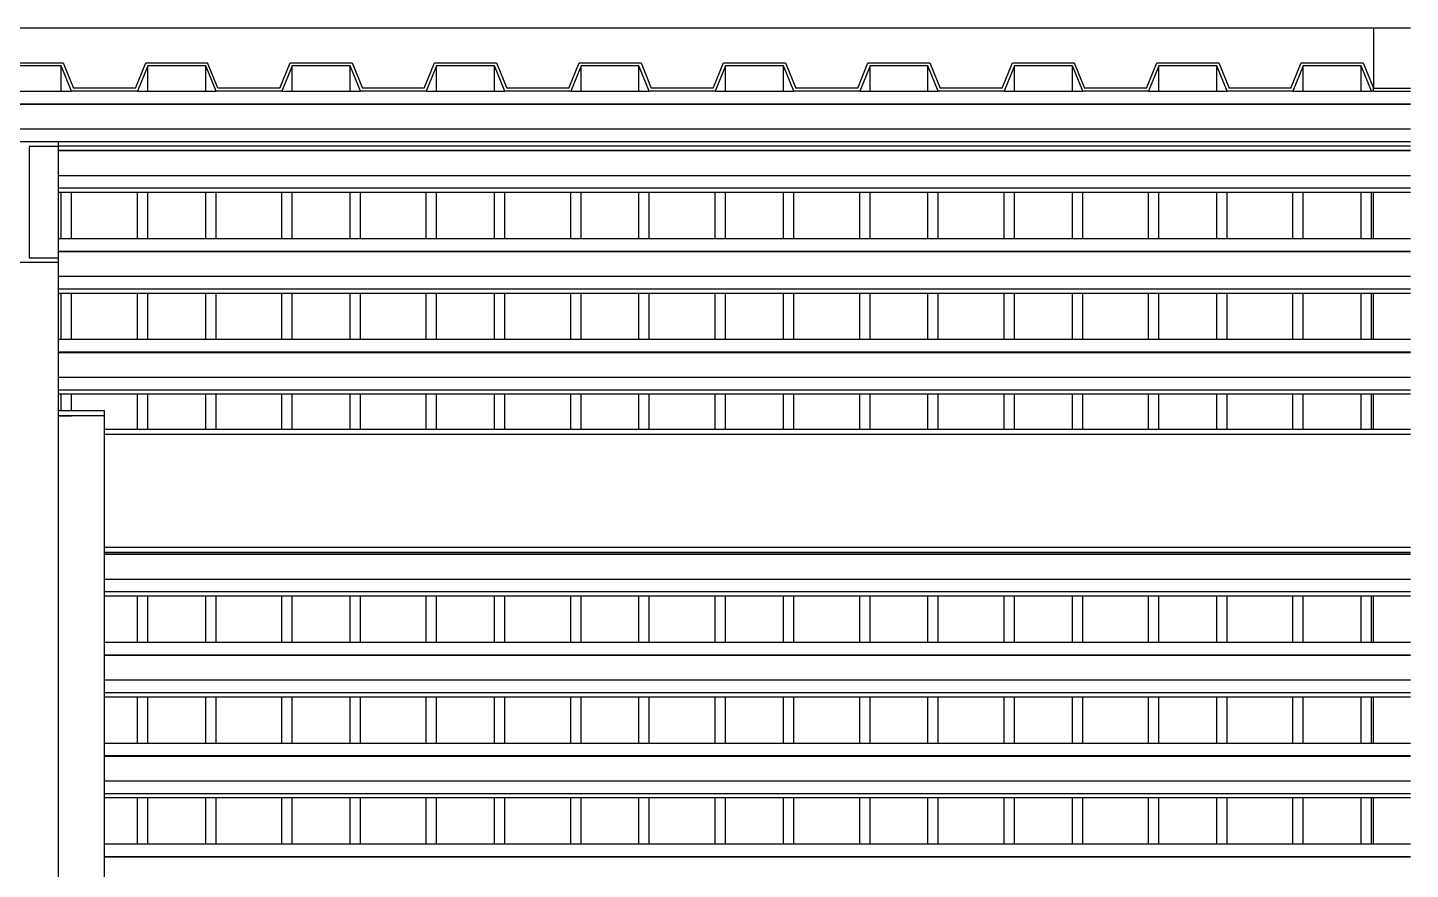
# Model space of a CAD drawing. Extents: x -101 to 101, y -14 to 18.
# Drawn here: x 98.688 to 101.391, y 15.015 to 16.661 of the extents above; entities that cross this region are included whole.
import ezdxf

# ---------------------------------------------------------------- set-up
doc = ezdxf.new("R2010")
doc.units = 0
doc.layers.get('0').update_dxf_attribs({"linetype": 'CONTINUOUS'})

msp = doc.modelspace()

# ---------------------------------------------------------------- linework, layer by layer
for p, q in [((98.6263, 16.6607), (101.3193, 16.6607)), ((101.3193, 16.6607), (101.3913, 16.6607)), ((101.3193, 16.6607), (101.3193, 16.5424)), ((101.3193, 16.6607), (101.3193, 16.5424)), ((98.6364, 16.5917), (98.7574, 16.5917)), ((98.7535, 16.5861), (98.6403, 16.5861)), ((98.7535, 16.5367), (98.7535, 16.5861)), ((98.7737, 16.5367), (98.7535, 16.5861)), ((98.7574, 16.5917), (98.7776, 16.5424)), ((98.8986, 16.5424), (98.9188, 16.5917)), ((98.9227, 16.5861), (98.9025, 16.5367)), ((98.9188, 16.5917), (99.0398, 16.5917)), ((98.9227, 16.5367), (98.9227, 16.5861)), ((99.0359, 16.5861), (98.9227, 16.5861)), ((99.0359, 16.5367), (99.0359, 16.5861)), ((99.0561, 16.5367), (99.0359, 16.5861)), ((99.06, 16.5424), (99.0398, 16.5917)), ((99.181, 16.5424), (99.2012, 16.5917)), ((99.2051, 16.5861), (99.1849, 16.5367)), ((99.2012, 16.5917), (99.3222, 16.5917)), ((99.2051, 16.5367), (99.2051, 16.5861)), ((99.3183, 16.5861), (99.2051, 16.5861)), ((99.3183, 16.5367), (99.3183, 16.5861)), ((99.3385, 16.5367), (99.3183, 16.5861)), ((99.3222, 16.5917), (99.3424, 16.5424)), ((99.4634, 16.5424), (99.4836, 16.5917)), ((99.4875, 16.5861), (99.4673, 16.5367)), ((99.4836, 16.5917), (99.6046, 16.5917)), ((99.4875, 16.5367), (99.4875, 16.5861)), ((99.6007, 16.5861), (99.4875, 16.5861)), ((99.6007, 16.5367), (99.6007, 16.5861)), ((99.6209, 16.5367), (99.6007, 16.5861)), ((99.6046, 16.5917), (99.6248, 16.5424)), ((99.7458, 16.5424), (99.766, 16.5917)), ((99.7699, 16.5861), (99.7498, 16.5367)), ((99.766, 16.5917), (99.8871, 16.5917)), ((99.7699, 16.5367), (99.7699, 16.5861)), ((99.8831, 16.5861), (99.7699, 16.5861)), ((99.8831, 16.5367), (99.8831, 16.5861)), ((99.9033, 16.5367), (99.8831, 16.5861)), ((99.8871, 16.5917), (99.9072, 16.5424)), ((100.0283, 16.5424), (100.0484, 16.5917)), ((100.0523, 16.5861), (100.0322, 16.5367)), ((100.0484, 16.5917), (100.1695, 16.5917)), ((100.0523, 16.5367), (100.0523, 16.5861)), ((100.1656, 16.5861), (100.0523, 16.5861)), ((100.1656, 16.5367), (100.1656, 16.5861)), ((100.1857, 16.5367), (100.1656, 16.5861)), ((100.1695, 16.5917), (100.1896, 16.5424)), ((100.3107, 16.5424), (100.3308, 16.5917)), ((100.3348, 16.5861), (100.3146, 16.5367)), ((100.3308, 16.5917), (100.4519, 16.5917)), ((100.3348, 16.5367), (100.3348, 16.5861)), ((100.448, 16.5861), (100.3348, 16.5861)), ((100.448, 16.5367), (100.448, 16.5861)), ((100.4681, 16.5367), (100.448, 16.5861)), ((100.4519, 16.5917), (100.4721, 16.5424)), ((100.5931, 16.5424), (100.6133, 16.5917)), ((100.6172, 16.5861), (100.597, 16.5367)), ((100.6133, 16.5917), (100.7343, 16.5917)), ((100.6172, 16.5367), (100.6172, 16.5861)), ((100.7304, 16.5861), (100.6172, 16.5861)), ((100.7304, 16.5367), (100.7304, 16.5861)), ((100.7506, 16.5367), (100.7304, 16.5861)), ((100.7343, 16.5917), (100.7545, 16.5424)), ((100.8755, 16.5424), (100.8957, 16.5917)), ((100.8996, 16.5861), (100.8794, 16.5367)), ((100.8957, 16.5917), (101.0167, 16.5917)), ((100.8996, 16.5367), (100.8996, 16.5861)), ((101.0128, 16.5861), (100.8996, 16.5861)), ((101.0128, 16.5367), (101.0128, 16.5861)), ((101.033, 16.5367), (101.0128, 16.5861)), ((101.0167, 16.5917), (101.0369, 16.5424)), ((101.1579, 16.5424), (101.1781, 16.5917)), ((101.182, 16.5861), (101.1618, 16.5367)), ((101.1781, 16.5917), (101.2991, 16.5917)), ((101.182, 16.5367), (101.182, 16.5861)), ((101.2952, 16.5861), (101.182, 16.5861)), ((101.2952, 16.5367), (101.2952, 16.5861)), ((101.3154, 16.5367), (101.2952, 16.5861)), ((101.2991, 16.5917), (101.3193, 16.5424)), ((98.6403, 16.5367), (98.7535, 16.5367)), ((98.7535, 16.5367), (98.7737, 16.5367)), ((98.9025, 16.5367), (98.7737, 16.5367)), ((98.8986, 16.5424), (98.7776, 16.5424)), ((98.9025, 16.5367), (98.9227, 16.5367)), ((98.9227, 16.5367), (99.0359, 16.5367)), ((99.0359, 16.5367), (99.0561, 16.5367)), ((99.1849, 16.5367), (99.0561, 16.5367)), ((99.181, 16.5424), (99.06, 16.5424)), ((99.1849, 16.5367), (99.2051, 16.5367)), ((99.2051, 16.5367), (99.3183, 16.5367)), ((99.3183, 16.5367), (99.3385, 16.5367)), ((99.4673, 16.5367), (99.3385, 16.5367)), ((99.4634, 16.5424), (99.3424, 16.5424)), ((99.4673, 16.5367), (99.4875, 16.5367)), ((99.4875, 16.5367), (99.6007, 16.5367)), ((99.6007, 16.5367), (99.6209, 16.5367)), ((99.7498, 16.5367), (99.6209, 16.5367)), ((99.7458, 16.5424), (99.6248, 16.5424)), ((99.7498, 16.5367), (99.7699, 16.5367)), ((99.7699, 16.5367), (99.8831, 16.5367)), ((99.8831, 16.5367), (99.9033, 16.5367)), ((100.0322, 16.5367), (99.9033, 16.5367)), ((100.0283, 16.5424), (99.9072, 16.5424)), ((100.0322, 16.5367), (100.0523, 16.5367)), ((100.0523, 16.5367), (100.1656, 16.5367)), ((100.1656, 16.5367), (100.1857, 16.5367)), ((100.3146, 16.5367), (100.1857, 16.5367)), ((100.3107, 16.5424), (100.1896, 16.5424)), ((100.3146, 16.5367), (100.3348, 16.5367)), ((100.3348, 16.5367), (100.448, 16.5367)), ((100.448, 16.5367), (100.4681, 16.5367)), ((100.597, 16.5367), (100.4681, 16.5367)), ((100.5931, 16.5424), (100.4721, 16.5424)), ((100.597, 16.5367), (100.6172, 16.5367)), ((100.6172, 16.5367), (100.7304, 16.5367)), ((100.7304, 16.5367), (100.7506, 16.5367)), ((100.8794, 16.5367), (100.7506, 16.5367)), ((100.8755, 16.5424), (100.7545, 16.5424)), ((100.8794, 16.5367), (100.8996, 16.5367)), ((100.8996, 16.5367), (101.0128, 16.5367)), ((101.0128, 16.5367), (101.033, 16.5367)), ((101.1618, 16.5367), (101.033, 16.5367)), ((101.1579, 16.5424), (101.0369, 16.5424)), ((101.1618, 16.5367), (101.182, 16.5367)), ((101.182, 16.5367), (101.2952, 16.5367)), ((101.2952, 16.5367), (101.3154, 16.5367)), ((101.3193, 16.5367), (101.3154, 16.5367)), ((101.3193, 16.5367), (101.3193, 16.5424)), ((101.3193, 16.5424), (101.3913, 16.5424)), ((101.3193, 16.5367), (101.3913, 16.5367)), ((95.9333, 16.5121), (101.3913, 16.5121)), ((95.9333, 16.5113), (101.3913, 16.5113)), ((95.9333, 16.4628), (101.3913, 16.4628)), ((98.6278, 16.4381), (98.7478, 16.4381)), ((98.7478, 16.4381), (98.7478, 16.4299)), ((98.7478, 16.4381), (101.3913, 16.4381)), ((98.7478, 16.4284), (98.6909, 16.4284)), ((98.6909, 16.4284), (98.6909, 16.211)), ((98.7478, 16.4299), (101.3913, 16.4299)), ((98.7478, 16.4299), (98.7478, 16.4284)), ((98.7478, 16.4284), (98.7478, 16.4214)), ((98.7478, 16.4214), (101.3913, 16.4214)), ((98.7478, 16.4214), (98.7478, 16.4205)), ((98.7478, 16.4205), (101.3913, 16.4205)), ((98.7478, 16.4205), (98.7478, 16.372)), ((98.7478, 16.372), (101.3913, 16.372)), ((98.7478, 16.372), (98.7478, 16.3474)), ((98.7478, 16.3474), (101.3913, 16.3474)), ((98.7478, 16.3474), (98.7478, 16.3392)), ((98.7478, 16.3392), (98.7535, 16.3392)), ((98.7478, 16.3392), (98.7478, 16.2487)), ((98.7535, 16.2487), (98.7535, 16.3392)), ((98.7535, 16.3392), (98.7737, 16.3392)), ((98.7737, 16.2487), (98.7737, 16.3392)), ((98.7737, 16.3392), (98.9025, 16.3392)), ((98.9025, 16.2487), (98.9025, 16.3392)), ((98.9025, 16.3392), (98.9227, 16.3392)), ((98.9227, 16.2487), (98.9227, 16.3392)), ((98.9227, 16.3392), (99.0359, 16.3392)), ((99.0359, 16.2487), (99.0359, 16.3392)), ((99.0359, 16.3392), (99.0561, 16.3392)), ((99.0561, 16.2487), (99.0561, 16.3392)), ((99.0561, 16.3392), (99.1849, 16.3392)), ((99.1849, 16.2487), (99.1849, 16.3392)), ((99.1849, 16.3392), (99.2051, 16.3392)), ((99.2051, 16.2487), (99.2051, 16.3392)), ((99.2051, 16.3392), (99.3183, 16.3392)), ((99.3183, 16.2487), (99.3183, 16.3392)), ((99.3183, 16.3392), (99.3385, 16.3392)), ((99.3385, 16.2487), (99.3385, 16.3392)), ((99.3385, 16.3392), (99.4673, 16.3392)), ((99.4673, 16.2487), (99.4673, 16.3392)), ((99.4673, 16.3392), (99.4875, 16.3392)), ((99.4875, 16.2487), (99.4875, 16.3392)), ((99.4875, 16.3392), (99.6007, 16.3392)), ((99.6007, 16.2487), (99.6007, 16.3392)), ((99.6007, 16.3392), (99.6209, 16.3392)), ((99.6209, 16.2487), (99.6209, 16.3392)), ((99.6209, 16.3392), (99.7498, 16.3392)), ((99.7498, 16.2487), (99.7498, 16.3392)), ((99.7498, 16.3392), (99.7699, 16.3392)), ((99.7699, 16.2487), (99.7699, 16.3392)), ((99.7699, 16.3392), (99.8831, 16.3392)), ((99.8831, 16.2487), (99.8831, 16.3392)), ((99.8831, 16.3392), (99.9033, 16.3392)), ((99.9033, 16.2487), (99.9033, 16.3392)), ((99.9033, 16.3392), (100.0322, 16.3392)), ((100.0322, 16.2487), (100.0322, 16.3392)), ((100.0322, 16.3392), (100.0523, 16.3392)), ((100.0523, 16.2487), (100.0523, 16.3392)), ((100.0523, 16.3392), (100.1656, 16.3392)), ((100.1656, 16.2487), (100.1656, 16.3392)), ((100.1656, 16.3392), (100.1857, 16.3392)), ((100.1857, 16.2487), (100.1857, 16.3392)), ((100.1857, 16.3392), (100.3146, 16.3392)), ((100.3146, 16.2487), (100.3146, 16.3392)), ((100.3146, 16.3392), (100.3348, 16.3392)), ((100.3348, 16.2487), (100.3348, 16.3392)), ((100.3348, 16.3392), (100.448, 16.3392)), ((100.448, 16.2487), (100.448, 16.3392)), ((100.448, 16.3392), (100.4681, 16.3392)), ((100.4681, 16.2487), (100.4681, 16.3392)), ((100.4681, 16.3392), (100.597, 16.3392)), ((100.597, 16.2487), (100.597, 16.3392)), ((100.597, 16.3392), (100.6172, 16.3392)), ((100.6172, 16.2487), (100.6172, 16.3392)), ((100.6172, 16.3392), (100.7304, 16.3392)), ((100.7304, 16.2487), (100.7304, 16.3392)), ((100.7304, 16.3392), (100.7506, 16.3392)), ((100.7506, 16.2487), (100.7506, 16.3392)), ((100.7506, 16.3392), (100.8794, 16.3392)), ((100.8794, 16.2487), (100.8794, 16.3392)), ((100.8794, 16.3392), (100.8996, 16.3392)), ((100.8996, 16.2487), (100.8996, 16.3392)), ((100.8996, 16.3392), (101.0128, 16.3392)), ((101.0128, 16.2487), (101.0128, 16.3392)), ((101.0128, 16.3392), (101.033, 16.3392)), ((101.033, 16.2487), (101.033, 16.3392)), ((101.033, 16.3392), (101.1618, 16.3392)), ((101.1618, 16.2487), (101.1618, 16.3392)), ((101.1618, 16.3392), (101.182, 16.3392)), ((101.182, 16.2487), (101.182, 16.3392)), ((101.182, 16.3392), (101.2952, 16.3392)), ((101.2952, 16.2487), (101.2952, 16.3392)), ((101.2952, 16.3392), (101.3154, 16.3392)), ((101.3154, 16.2487), (101.3154, 16.3392)), ((101.3154, 16.3392), (101.3193, 16.3392)), ((101.3193, 16.2487), (101.3193, 16.3392)), ((101.3193, 16.3392), (101.3913, 16.3392)), ((98.7478, 16.2487), (98.7535, 16.2487)), ((98.7478, 16.2487), (98.7478, 16.2241)), ((98.7535, 16.2487), (98.7737, 16.2487)), ((98.7737, 16.2487), (98.9025, 16.2487)), ((98.9025, 16.2487), (98.9227, 16.2487)), ((98.9227, 16.2487), (99.0359, 16.2487)), ((99.0359, 16.2487), (99.0561, 16.2487)), ((99.0561, 16.2487), (99.1849, 16.2487)), ((99.1849, 16.2487), (99.2051, 16.2487)), ((99.2051, 16.2487), (99.3183, 16.2487)), ((99.3183, 16.2487), (99.3385, 16.2487)), ((99.3385, 16.2487), (99.4673, 16.2487)), ((99.4673, 16.2487), (99.4875, 16.2487)), ((99.4875, 16.2487), (99.6007, 16.2487)), ((99.6007, 16.2487), (99.6209, 16.2487)), ((99.6209, 16.2487), (99.7498, 16.2487)), ((99.7498, 16.2487), (99.7699, 16.2487)), ((99.7699, 16.2487), (99.8831, 16.2487)), ((99.8831, 16.2487), (99.9033, 16.2487)), ((99.9033, 16.2487), (100.0322, 16.2487)), ((100.0322, 16.2487), (100.0523, 16.2487)), ((100.0523, 16.2487), (100.1656, 16.2487)), ((100.1656, 16.2487), (100.1857, 16.2487)), ((100.1857, 16.2487), (100.3146, 16.2487)), ((100.3146, 16.2487), (100.3348, 16.2487)), ((100.3348, 16.2487), (100.448, 16.2487)), ((100.448, 16.2487), (100.4681, 16.2487)), ((100.4681, 16.2487), (100.597, 16.2487)), ((100.597, 16.2487), (100.6172, 16.2487)), ((100.6172, 16.2487), (100.7304, 16.2487)), ((100.7304, 16.2487), (100.7506, 16.2487)), ((100.7506, 16.2487), (100.8794, 16.2487)), ((100.8794, 16.2487), (100.8996, 16.2487)), ((100.8996, 16.2487), (101.0128, 16.2487)), ((101.0128, 16.2487), (101.033, 16.2487)), ((101.033, 16.2487), (101.1618, 16.2487)), ((101.1618, 16.2487), (101.182, 16.2487)), ((101.182, 16.2487), (101.2952, 16.2487)), ((101.2952, 16.2487), (101.3154, 16.2487)), ((101.3154, 16.2487), (101.3193, 16.2487)), ((101.3193, 16.2487), (101.3913, 16.2487)), ((98.7478, 16.2241), (101.3913, 16.2241)), ((98.7478, 16.2241), (98.7478, 16.2233)), ((98.7478, 16.2233), (101.3913, 16.2233)), ((98.7478, 16.2233), (98.7478, 16.211)), ((98.7478, 16.2014), (98.6278, 16.2014)), ((98.6909, 16.211), (98.7478, 16.211)), ((98.7478, 16.211), (98.7478, 16.2014)), ((98.7478, 16.2014), (98.7478, 16.1748)), ((98.7478, 16.1748), (101.3913, 16.1748)), ((98.7478, 16.1748), (98.7478, 16.1501)), ((98.7478, 16.1501), (101.3913, 16.1501)), ((98.7478, 16.1501), (98.7478, 16.1419)), ((98.7478, 16.1419), (98.7535, 16.1419)), ((98.7478, 16.1419), (98.7478, 16.0515)), ((98.7535, 16.0515), (98.7535, 16.1419)), ((98.7535, 16.1419), (98.7737, 16.1419)), ((98.7737, 16.0515), (98.7737, 16.1419)), ((98.7737, 16.1419), (98.9025, 16.1419)), ((98.9025, 16.0515), (98.9025, 16.1419)), ((98.9025, 16.1419), (98.9227, 16.1419)), ((98.9227, 16.0515), (98.9227, 16.1419)), ((98.9227, 16.1419), (99.0359, 16.1419)), ((99.0359, 16.0515), (99.0359, 16.1419)), ((99.0359, 16.1419), (99.0561, 16.1419)), ((99.0561, 16.0515), (99.0561, 16.1419)), ((99.0561, 16.1419), (99.1849, 16.1419)), ((99.1849, 16.0515), (99.1849, 16.1419)), ((99.1849, 16.1419), (99.2051, 16.1419)), ((99.2051, 16.0515), (99.2051, 16.1419)), ((99.2051, 16.1419), (99.3183, 16.1419)), ((99.3183, 16.0515), (99.3183, 16.1419)), ((99.3183, 16.1419), (99.3385, 16.1419)), ((99.3385, 16.0515), (99.3385, 16.1419)), ((99.3385, 16.1419), (99.4673, 16.1419)), ((99.4673, 16.0515), (99.4673, 16.1419)), ((99.4673, 16.1419), (99.4875, 16.1419)), ((99.4875, 16.0515), (99.4875, 16.1419)), ((99.4875, 16.1419), (99.6007, 16.1419)), ((99.6007, 16.0515), (99.6007, 16.1419)), ((99.6007, 16.1419), (99.6209, 16.1419)), ((99.6209, 16.0515), (99.6209, 16.1419)), ((99.6209, 16.1419), (99.7498, 16.1419)), ((99.7498, 16.0515), (99.7498, 16.1419)), ((99.7498, 16.1419), (99.7699, 16.1419)), ((99.7699, 16.0515), (99.7699, 16.1419)), ((99.7699, 16.1419), (99.8831, 16.1419)), ((99.8831, 16.0515), (99.8831, 16.1419)), ((99.8831, 16.1419), (99.9033, 16.1419)), ((99.9033, 16.0515), (99.9033, 16.1419)), ((99.9033, 16.1419), (100.0322, 16.1419)), ((100.0322, 16.0515), (100.0322, 16.1419)), ((100.0322, 16.1419), (100.0523, 16.1419)), ((100.0523, 16.0515), (100.0523, 16.1419)), ((100.0523, 16.1419), (100.1656, 16.1419)), ((100.1656, 16.0515), (100.1656, 16.1419)), ((100.1656, 16.1419), (100.1857, 16.1419)), ((100.1857, 16.0515), (100.1857, 16.1419)), ((100.1857, 16.1419), (100.3146, 16.1419)), ((100.3146, 16.0515), (100.3146, 16.1419)), ((100.3146, 16.1419), (100.3348, 16.1419)), ((100.3348, 16.0515), (100.3348, 16.1419)), ((100.3348, 16.1419), (100.448, 16.1419)), ((100.448, 16.0515), (100.448, 16.1419)), ((100.448, 16.1419), (100.4681, 16.1419)), ((100.4681, 16.0515), (100.4681, 16.1419)), ((100.4681, 16.1419), (100.597, 16.1419)), ((100.597, 16.0515), (100.597, 16.1419)), ((100.597, 16.1419), (100.6172, 16.1419)), ((100.6172, 16.0515), (100.6172, 16.1419)), ((100.6172, 16.1419), (100.7304, 16.1419)), ((100.7304, 16.0515), (100.7304, 16.1419)), ((100.7304, 16.1419), (100.7506, 16.1419)), ((100.7506, 16.0515), (100.7506, 16.1419)), ((100.7506, 16.1419), (100.8794, 16.1419)), ((100.8794, 16.0515), (100.8794, 16.1419)), ((100.8794, 16.1419), (100.8996, 16.1419)), ((100.8996, 16.0515), (100.8996, 16.1419)), ((100.8996, 16.1419), (101.0128, 16.1419)), ((101.0128, 16.0515), (101.0128, 16.1419)), ((101.0128, 16.1419), (101.033, 16.1419)), ((101.033, 16.0515), (101.033, 16.1419)), ((101.033, 16.1419), (101.1618, 16.1419)), ((101.1618, 16.0515), (101.1618, 16.1419)), ((101.1618, 16.1419), (101.182, 16.1419)), ((101.182, 16.0515), (101.182, 16.1419)), ((101.182, 16.1419), (101.2952, 16.1419)), ((101.2952, 16.0515), (101.2952, 16.1419)), ((101.2952, 16.1419), (101.3154, 16.1419)), ((101.3154, 16.0515), (101.3154, 16.1419)), ((101.3154, 16.1419), (101.3193, 16.1419)), ((101.3193, 16.0515), (101.3193, 16.1419)), ((101.3193, 16.1419), (101.3913, 16.1419)), ((98.7478, 16.0515), (98.7535, 16.0515)), ((98.7478, 16.0515), (98.7478, 16.0268)), ((98.7535, 16.0515), (98.7737, 16.0515)), ((98.7737, 16.0515), (98.9025, 16.0515)), ((98.9025, 16.0515), (98.9227, 16.0515)), ((98.9227, 16.0515), (99.0359, 16.0515)), ((99.0359, 16.0515), (99.0561, 16.0515)), ((99.0561, 16.0515), (99.1849, 16.0515)), ((99.1849, 16.0515), (99.2051, 16.0515)), ((99.2051, 16.0515), (99.3183, 16.0515)), ((99.3183, 16.0515), (99.3385, 16.0515)), ((99.3385, 16.0515), (99.4673, 16.0515)), ((99.4673, 16.0515), (99.4875, 16.0515)), ((99.4875, 16.0515), (99.6007, 16.0515)), ((99.6007, 16.0515), (99.6209, 16.0515)), ((99.6209, 16.0515), (99.7498, 16.0515)), ((99.7498, 16.0515), (99.7699, 16.0515)), ((99.7699, 16.0515), (99.8831, 16.0515)), ((99.8831, 16.0515), (99.9033, 16.0515)), ((99.9033, 16.0515), (100.0322, 16.0515)), ((100.0322, 16.0515), (100.0523, 16.0515)), ((100.0523, 16.0515), (100.1656, 16.0515)), ((100.1656, 16.0515), (100.1857, 16.0515)), ((100.1857, 16.0515), (100.3146, 16.0515)), ((100.3146, 16.0515), (100.3348, 16.0515)), ((100.3348, 16.0515), (100.448, 16.0515)), ((100.448, 16.0515), (100.4681, 16.0515)), ((100.4681, 16.0515), (100.597, 16.0515)), ((100.597, 16.0515), (100.6172, 16.0515)), ((100.6172, 16.0515), (100.7304, 16.0515)), ((100.7304, 16.0515), (100.7506, 16.0515)), ((100.7506, 16.0515), (100.8794, 16.0515)), ((100.8794, 16.0515), (100.8996, 16.0515)), ((100.8996, 16.0515), (101.0128, 16.0515)), ((101.0128, 16.0515), (101.033, 16.0515)), ((101.033, 16.0515), (101.1618, 16.0515)), ((101.1618, 16.0515), (101.182, 16.0515)), ((101.182, 16.0515), (101.2952, 16.0515)), ((101.2952, 16.0515), (101.3154, 16.0515)), ((101.3154, 16.0515), (101.3193, 16.0515)), ((101.3193, 16.0515), (101.3913, 16.0515)), ((98.7478, 16.0268), (101.3913, 16.0268)), ((98.7478, 16.0268), (98.7478, 16.026)), ((98.7478, 16.026), (101.3913, 16.026)), ((98.7478, 16.026), (98.7478, 15.9775)), ((98.7478, 15.9775), (101.3913, 15.9775)), ((98.7478, 15.9775), (98.7478, 15.9528)), ((98.7478, 15.9528), (101.3913, 15.9528)), ((98.7478, 15.9528), (98.7478, 15.9446)), ((98.7478, 15.9446), (98.7535, 15.9446)), ((98.7478, 15.9446), (98.7478, 15.9115)), ((98.7535, 15.9115), (98.7535, 15.9446)), ((98.7535, 15.9446), (98.7737, 15.9446)), ((98.7737, 15.9115), (98.7737, 15.9446)), ((98.7737, 15.9446), (98.9025, 15.9446)), ((98.9025, 15.8749), (98.9025, 15.9446)), ((98.9025, 15.9446), (98.9227, 15.9446)), ((98.9227, 15.8749), (98.9227, 15.9446)), ((98.9227, 15.9446), (99.0359, 15.9446)), ((99.0359, 15.8749), (99.0359, 15.9446)), ((99.0359, 15.9446), (99.0561, 15.9446)), ((99.0561, 15.8749), (99.0561, 15.9446)), ((99.0561, 15.9446), (99.1849, 15.9446)), ((99.1849, 15.8749), (99.1849, 15.9446)), ((99.1849, 15.9446), (99.2051, 15.9446)), ((99.2051, 15.8749), (99.2051, 15.9446)), ((99.2051, 15.9446), (99.3183, 15.9446)), ((99.3183, 15.8749), (99.3183, 15.9446)), ((99.3183, 15.9446), (99.3385, 15.9446)), ((99.3385, 15.8749), (99.3385, 15.9446)), ((99.3385, 15.9446), (99.4673, 15.9446)), ((99.4673, 15.8749), (99.4673, 15.9446)), ((99.4673, 15.9446), (99.4875, 15.9446)), ((99.4875, 15.8749), (99.4875, 15.9446)), ((99.4875, 15.9446), (99.6007, 15.9446)), ((99.6007, 15.8749), (99.6007, 15.9446)), ((99.6007, 15.9446), (99.6209, 15.9446)), ((99.6209, 15.8749), (99.6209, 15.9446)), ((99.6209, 15.9446), (99.7498, 15.9446)), ((99.7498, 15.8749), (99.7498, 15.9446)), ((99.7498, 15.9446), (99.7699, 15.9446)), ((99.7699, 15.8749), (99.7699, 15.9446)), ((99.7699, 15.9446), (99.8831, 15.9446)), ((99.8831, 15.8749), (99.8831, 15.9446)), ((99.8831, 15.9446), (99.9033, 15.9446)), ((99.9033, 15.8749), (99.9033, 15.9446)), ((99.9033, 15.9446), (100.0322, 15.9446)), ((100.0322, 15.8749), (100.0322, 15.9446)), ((100.0322, 15.9446), (100.0523, 15.9446)), ((100.0523, 15.8749), (100.0523, 15.9446)), ((100.0523, 15.9446), (100.1656, 15.9446)), ((100.1656, 15.8749), (100.1656, 15.9446)), ((100.1656, 15.9446), (100.1857, 15.9446)), ((100.1857, 15.8749), (100.1857, 15.9446)), ((100.1857, 15.9446), (100.3146, 15.9446)), ((100.3146, 15.8749), (100.3146, 15.9446)), ((100.3146, 15.9446), (100.3348, 15.9446)), ((100.3348, 15.8749), (100.3348, 15.9446)), ((100.3348, 15.9446), (100.448, 15.9446)), ((100.448, 15.8749), (100.448, 15.9446)), ((100.448, 15.9446), (100.4681, 15.9446)), ((100.4681, 15.8749), (100.4681, 15.9446)), ((100.4681, 15.9446), (100.597, 15.9446)), ((100.597, 15.8749), (100.597, 15.9446)), ((100.597, 15.9446), (100.6172, 15.9446)), ((100.6172, 15.8749), (100.6172, 15.9446)), ((100.6172, 15.9446), (100.7304, 15.9446)), ((100.7304, 15.8749), (100.7304, 15.9446)), ((100.7304, 15.9446), (100.7506, 15.9446)), ((100.7506, 15.8749), (100.7506, 15.9446)), ((100.7506, 15.9446), (100.8794, 15.9446)), ((100.8794, 15.8749), (100.8794, 15.9446)), ((100.8794, 15.9446), (100.8996, 15.9446)), ((100.8996, 15.8749), (100.8996, 15.9446)), ((100.8996, 15.9446), (101.0128, 15.9446)), ((101.0128, 15.8749), (101.0128, 15.9446)), ((101.0128, 15.9446), (101.033, 15.9446)), ((101.033, 15.8749), (101.033, 15.9446)), ((101.033, 15.9446), (101.1618, 15.9446)), ((101.1618, 15.8749), (101.1618, 15.9446)), ((101.1618, 15.9446), (101.182, 15.9446)), ((101.182, 15.8749), (101.182, 15.9446)), ((101.182, 15.9446), (101.2952, 15.9446)), ((101.2952, 15.8749), (101.2952, 15.9446)), ((101.2952, 15.9446), (101.3154, 15.9446)), ((101.3154, 15.8749), (101.3154, 15.9446)), ((101.3154, 15.9446), (101.3193, 15.9446)), ((101.3193, 15.8749), (101.3193, 15.9446)), ((101.3193, 15.9446), (101.3913, 15.9446)), ((98.7535, 15.9115), (98.7478, 15.9115)), ((98.7478, 15.9115), (98.7478, 15.9017)), ((98.7535, 15.9017), (98.7478, 15.9017)), ((98.7478, 15.9017), (98.7478, 15.9016)), ((98.7478, 15.9016), (98.7535, 15.9016)), ((98.7478, 15.9016), (98.7478, 9.963)), ((98.7737, 15.9115), (98.7535, 15.9115)), ((98.7535, 15.9016), (98.7535, 15.9017)), ((98.7737, 15.9017), (98.7535, 15.9017)), ((98.7535, 15.9016), (98.7737, 15.9016)), ((98.8378, 15.9115), (98.7737, 15.9115)), ((98.7737, 15.9016), (98.7737, 15.9017)), ((98.8378, 15.9017), (98.7737, 15.9017)), ((98.8378, 15.9016), (98.7737, 15.9016)), ((98.8378, 15.9017), (98.8378, 15.9115)), ((98.8378, 15.9016), (98.8378, 15.9017)), ((98.8378, 15.8749), (98.8378, 15.9016)), ((98.9025, 15.8749), (98.8378, 15.8749)), ((98.8378, 15.8651), (98.8378, 15.8749)), ((98.9227, 15.8749), (98.9025, 15.8749)), ((99.0359, 15.8749), (98.9227, 15.8749)), ((99.0561, 15.8749), (99.0359, 15.8749)), ((99.1849, 15.8749), (99.0561, 15.8749)), ((99.2051, 15.8749), (99.1849, 15.8749)), ((99.3183, 15.8749), (99.2051, 15.8749)), ((99.3385, 15.8749), (99.3183, 15.8749)), ((99.4673, 15.8749), (99.3385, 15.8749)), ((99.4875, 15.8749), (99.4673, 15.8749)), ((99.6007, 15.8749), (99.4875, 15.8749)), ((99.6209, 15.8749), (99.6007, 15.8749)), ((99.7498, 15.8749), (99.6209, 15.8749)), ((99.7699, 15.8749), (99.7498, 15.8749)), ((99.8831, 15.8749), (99.7699, 15.8749)), ((99.9033, 15.8749), (99.8831, 15.8749)), ((100.0322, 15.8749), (99.9033, 15.8749)), ((100.0523, 15.8749), (100.0322, 15.8749)), ((100.1656, 15.8749), (100.0523, 15.8749)), ((100.1857, 15.8749), (100.1656, 15.8749)), ((100.3146, 15.8749), (100.1857, 15.8749)), ((100.3348, 15.8749), (100.3146, 15.8749)), ((100.448, 15.8749), (100.3348, 15.8749)), ((100.4681, 15.8749), (100.448, 15.8749)), ((100.597, 15.8749), (100.4681, 15.8749)), ((100.6172, 15.8749), (100.597, 15.8749)), ((100.7304, 15.8749), (100.6172, 15.8749)), ((100.7506, 15.8749), (100.7304, 15.8749)), ((100.8794, 15.8749), (100.7506, 15.8749)), ((100.8996, 15.8749), (100.8794, 15.8749)), ((101.0128, 15.8749), (100.8996, 15.8749)), ((101.033, 15.8749), (101.0128, 15.8749)), ((101.1618, 15.8749), (101.033, 15.8749)), ((101.182, 15.8749), (101.1618, 15.8749)), ((101.2952, 15.8749), (101.182, 15.8749)), ((101.3154, 15.8749), (101.2952, 15.8749)), ((101.3193, 15.8749), (101.3154, 15.8749)), ((101.3913, 15.8749), (101.3193, 15.8749)), ((101.3913, 15.8651), (98.8378, 15.8651)), ((98.8378, 15.6447), (98.8378, 15.8651)), ((101.3913, 15.6447), (98.8378, 15.6447)), ((98.8378, 15.6349), (98.8378, 15.6447)), ((101.3913, 15.6349), (98.8378, 15.6349)), ((98.8378, 15.6322), (98.8378, 15.6349)), ((98.8378, 15.6322), (101.3913, 15.6322)), ((98.8378, 15.6314), (98.8378, 15.6322)), ((98.8378, 15.6314), (101.3913, 15.6314)), ((98.8378, 15.5829), (98.8378, 15.6314)), ((98.8378, 15.5829), (101.3913, 15.5829)), ((98.8378, 15.5583), (98.8378, 15.5829)), ((98.8378, 15.5583), (101.3913, 15.5583)), ((98.8378, 15.55), (98.8378, 15.5583)), ((98.8378, 15.55), (98.9025, 15.55)), ((98.8378, 15.4596), (98.8378, 15.55)), ((98.9025, 15.4596), (98.9025, 15.55)), ((98.9025, 15.55), (98.9227, 15.55)), ((98.9227, 15.4596), (98.9227, 15.55)), ((98.9227, 15.55), (99.0359, 15.55)), ((99.0359, 15.4596), (99.0359, 15.55)), ((99.0359, 15.55), (99.0561, 15.55)), ((99.0561, 15.4596), (99.0561, 15.55)), ((99.0561, 15.55), (99.1849, 15.55)), ((99.1849, 15.4596), (99.1849, 15.55)), ((99.1849, 15.55), (99.2051, 15.55)), ((99.2051, 15.4596), (99.2051, 15.55)), ((99.2051, 15.55), (99.3183, 15.55)), ((99.3183, 15.4596), (99.3183, 15.55)), ((99.3183, 15.55), (99.3385, 15.55)), ((99.3385, 15.4596), (99.3385, 15.55)), ((99.3385, 15.55), (99.4673, 15.55)), ((99.4673, 15.4596), (99.4673, 15.55)), ((99.4673, 15.55), (99.4875, 15.55)), ((99.4875, 15.4596), (99.4875, 15.55)), ((99.4875, 15.55), (99.6007, 15.55)), ((99.6007, 15.4596), (99.6007, 15.55)), ((99.6007, 15.55), (99.6209, 15.55)), ((99.6209, 15.4596), (99.6209, 15.55)), ((99.6209, 15.55), (99.7498, 15.55)), ((99.7498, 15.4596), (99.7498, 15.55)), ((99.7498, 15.55), (99.7699, 15.55)), ((99.7699, 15.4596), (99.7699, 15.55)), ((99.7699, 15.55), (99.8831, 15.55)), ((99.8831, 15.4596), (99.8831, 15.55)), ((99.8831, 15.55), (99.9033, 15.55)), ((99.9033, 15.4596), (99.9033, 15.55)), ((99.9033, 15.55), (100.0322, 15.55)), ((100.0322, 15.4596), (100.0322, 15.55)), ((100.0322, 15.55), (100.0523, 15.55)), ((100.0523, 15.4596), (100.0523, 15.55)), ((100.0523, 15.55), (100.1656, 15.55)), ((100.1656, 15.4596), (100.1656, 15.55)), ((100.1656, 15.55), (100.1857, 15.55)), ((100.1857, 15.4596), (100.1857, 15.55)), ((100.1857, 15.55), (100.3146, 15.55)), ((100.3146, 15.4596), (100.3146, 15.55)), ((100.3146, 15.55), (100.3348, 15.55)), ((100.3348, 15.4596), (100.3348, 15.55)), ((100.3348, 15.55), (100.448, 15.55)), ((100.448, 15.4596), (100.448, 15.55)), ((100.448, 15.55), (100.4681, 15.55)), ((100.4681, 15.4596), (100.4681, 15.55)), ((100.4681, 15.55), (100.597, 15.55)), ((100.597, 15.4596), (100.597, 15.55)), ((100.597, 15.55), (100.6172, 15.55)), ((100.6172, 15.4596), (100.6172, 15.55)), ((100.6172, 15.55), (100.7304, 15.55)), ((100.7304, 15.4596), (100.7304, 15.55)), ((100.7304, 15.55), (100.7506, 15.55)), ((100.7506, 15.4596), (100.7506, 15.55)), ((100.7506, 15.55), (100.8794, 15.55)), ((100.8794, 15.4596), (100.8794, 15.55)), ((100.8794, 15.55), (100.8996, 15.55)), ((100.8996, 15.4596), (100.8996, 15.55)), ((100.8996, 15.55), (101.0128, 15.55)), ((101.0128, 15.4596), (101.0128, 15.55)), ((101.0128, 15.55), (101.033, 15.55)), ((101.033, 15.4596), (101.033, 15.55)), ((101.033, 15.55), (101.1618, 15.55)), ((101.1618, 15.4596), (101.1618, 15.55)), ((101.1618, 15.55), (101.182, 15.55)), ((101.182, 15.4596), (101.182, 15.55)), ((101.182, 15.55), (101.2952, 15.55)), ((101.2952, 15.4596), (101.2952, 15.55)), ((101.2952, 15.55), (101.3154, 15.55)), ((101.3154, 15.4596), (101.3154, 15.55)), ((101.3154, 15.55), (101.3193, 15.55)), ((101.3193, 15.4596), (101.3193, 15.55)), ((101.3193, 15.55), (101.3913, 15.55)), ((98.8378, 15.4596), (98.9025, 15.4596)), ((98.8378, 15.435), (98.8378, 15.4596)), ((98.9025, 15.4596), (98.9227, 15.4596)), ((98.9227, 15.4596), (99.0359, 15.4596)), ((99.0359, 15.4596), (99.0561, 15.4596)), ((99.0561, 15.4596), (99.1849, 15.4596)), ((99.1849, 15.4596), (99.2051, 15.4596)), ((99.2051, 15.4596), (99.3183, 15.4596)), ((99.3183, 15.4596), (99.3385, 15.4596)), ((99.3385, 15.4596), (99.4673, 15.4596)), ((99.4673, 15.4596), (99.4875, 15.4596)), ((99.4875, 15.4596), (99.6007, 15.4596)), ((99.6007, 15.4596), (99.6209, 15.4596)), ((99.6209, 15.4596), (99.7498, 15.4596)), ((99.7498, 15.4596), (99.7699, 15.4596)), ((99.7699, 15.4596), (99.8831, 15.4596)), ((99.8831, 15.4596), (99.9033, 15.4596)), ((99.9033, 15.4596), (100.0322, 15.4596)), ((100.0322, 15.4596), (100.0523, 15.4596)), ((100.0523, 15.4596), (100.1656, 15.4596)), ((100.1656, 15.4596), (100.1857, 15.4596)), ((100.1857, 15.4596), (100.3146, 15.4596)), ((100.3146, 15.4596), (100.3348, 15.4596)), ((100.3348, 15.4596), (100.448, 15.4596)), ((100.448, 15.4596), (100.4681, 15.4596)), ((100.4681, 15.4596), (100.597, 15.4596)), ((100.597, 15.4596), (100.6172, 15.4596)), ((100.6172, 15.4596), (100.7304, 15.4596)), ((100.7304, 15.4596), (100.7506, 15.4596)), ((100.7506, 15.4596), (100.8794, 15.4596)), ((100.8794, 15.4596), (100.8996, 15.4596)), ((100.8996, 15.4596), (101.0128, 15.4596)), ((101.0128, 15.4596), (101.033, 15.4596)), ((101.033, 15.4596), (101.1618, 15.4596)), ((101.1618, 15.4596), (101.182, 15.4596)), ((101.182, 15.4596), (101.2952, 15.4596)), ((101.2952, 15.4596), (101.3154, 15.4596)), ((101.3154, 15.4596), (101.3193, 15.4596)), ((101.3193, 15.4596), (101.3913, 15.4596)), ((98.8378, 15.435), (101.3913, 15.435)), ((98.8378, 15.4341), (98.8378, 15.435)), ((98.8378, 15.4341), (101.3913, 15.4341)), ((98.8378, 15.3856), (98.8378, 15.4341)), ((98.8378, 15.3856), (101.3913, 15.3856)), ((98.8378, 15.361), (98.8378, 15.3856)), ((98.8378, 15.361), (101.3913, 15.361)), ((98.8378, 15.3528), (98.8378, 15.361)), ((98.8378, 15.3528), (98.9025, 15.3528)), ((98.8378, 15.2623), (98.8378, 15.3528)), ((98.9025, 15.2623), (98.9025, 15.3528)), ((98.9025, 15.3528), (98.9227, 15.3528)), ((98.9227, 15.2623), (98.9227, 15.3528)), ((98.9227, 15.3528), (99.0359, 15.3528)), ((99.0359, 15.2623), (99.0359, 15.3528)), ((99.0359, 15.3528), (99.0561, 15.3528)), ((99.0561, 15.2623), (99.0561, 15.3528)), ((99.0561, 15.3528), (99.1849, 15.3528)), ((99.1849, 15.2623), (99.1849, 15.3528)), ((99.1849, 15.3528), (99.2051, 15.3528)), ((99.2051, 15.2623), (99.2051, 15.3528)), ((99.2051, 15.3528), (99.3183, 15.3528)), ((99.3183, 15.2623), (99.3183, 15.3528)), ((99.3183, 15.3528), (99.3385, 15.3528)), ((99.3385, 15.2623), (99.3385, 15.3528)), ((99.3385, 15.3528), (99.4673, 15.3528)), ((99.4673, 15.2623), (99.4673, 15.3528)), ((99.4673, 15.3528), (99.4875, 15.3528)), ((99.4875, 15.2623), (99.4875, 15.3528)), ((99.4875, 15.3528), (99.6007, 15.3528)), ((99.6007, 15.2623), (99.6007, 15.3528)), ((99.6007, 15.3528), (99.6209, 15.3528)), ((99.6209, 15.2623), (99.6209, 15.3528)), ((99.6209, 15.3528), (99.7498, 15.3528)), ((99.7498, 15.2623), (99.7498, 15.3528)), ((99.7498, 15.3528), (99.7699, 15.3528)), ((99.7699, 15.2623), (99.7699, 15.3528)), ((99.7699, 15.3528), (99.8831, 15.3528)), ((99.8831, 15.2623), (99.8831, 15.3528)), ((99.8831, 15.3528), (99.9033, 15.3528)), ((99.9033, 15.2623), (99.9033, 15.3528)), ((99.9033, 15.3528), (100.0322, 15.3528)), ((100.0322, 15.2623), (100.0322, 15.3528)), ((100.0322, 15.3528), (100.0523, 15.3528)), ((100.0523, 15.2623), (100.0523, 15.3528)), ((100.0523, 15.3528), (100.1656, 15.3528)), ((100.1656, 15.2623), (100.1656, 15.3528)), ((100.1656, 15.3528), (100.1857, 15.3528)), ((100.1857, 15.2623), (100.1857, 15.3528)), ((100.1857, 15.3528), (100.3146, 15.3528)), ((100.3146, 15.2623), (100.3146, 15.3528)), ((100.3146, 15.3528), (100.3348, 15.3528)), ((100.3348, 15.2623), (100.3348, 15.3528)), ((100.3348, 15.3528), (100.448, 15.3528)), ((100.448, 15.2623), (100.448, 15.3528)), ((100.448, 15.3528), (100.4681, 15.3528)), ((100.4681, 15.2623), (100.4681, 15.3528)), ((100.4681, 15.3528), (100.597, 15.3528)), ((100.597, 15.2623), (100.597, 15.3528)), ((100.597, 15.3528), (100.6172, 15.3528)), ((100.6172, 15.2623), (100.6172, 15.3528)), ((100.6172, 15.3528), (100.7304, 15.3528)), ((100.7304, 15.2623), (100.7304, 15.3528)), ((100.7304, 15.3528), (100.7506, 15.3528)), ((100.7506, 15.2623), (100.7506, 15.3528)), ((100.7506, 15.3528), (100.8794, 15.3528)), ((100.8794, 15.2623), (100.8794, 15.3528)), ((100.8794, 15.3528), (100.8996, 15.3528)), ((100.8996, 15.2623), (100.8996, 15.3528)), ((100.8996, 15.3528), (101.0128, 15.3528)), ((101.0128, 15.2623), (101.0128, 15.3528)), ((101.0128, 15.3528), (101.033, 15.3528)), ((101.033, 15.2623), (101.033, 15.3528)), ((101.033, 15.3528), (101.1618, 15.3528)), ((101.1618, 15.2623), (101.1618, 15.3528)), ((101.1618, 15.3528), (101.182, 15.3528)), ((101.182, 15.2623), (101.182, 15.3528)), ((101.182, 15.3528), (101.2952, 15.3528)), ((101.2952, 15.2623), (101.2952, 15.3528)), ((101.2952, 15.3528), (101.3154, 15.3528)), ((101.3154, 15.2623), (101.3154, 15.3528)), ((101.3154, 15.3528), (101.3193, 15.3528)), ((101.3193, 15.2623), (101.3193, 15.3528)), ((101.3193, 15.3528), (101.3913, 15.3528)), ((98.8378, 15.2623), (98.9025, 15.2623)), ((98.8378, 15.2377), (98.8378, 15.2623)), ((98.9025, 15.2623), (98.9227, 15.2623)), ((98.9227, 15.2623), (99.0359, 15.2623)), ((99.0359, 15.2623), (99.0561, 15.2623)), ((99.0561, 15.2623), (99.1849, 15.2623)), ((99.1849, 15.2623), (99.2051, 15.2623)), ((99.2051, 15.2623), (99.3183, 15.2623)), ((99.3183, 15.2623), (99.3385, 15.2623)), ((99.3385, 15.2623), (99.4673, 15.2623)), ((99.4673, 15.2623), (99.4875, 15.2623)), ((99.4875, 15.2623), (99.6007, 15.2623)), ((99.6007, 15.2623), (99.6209, 15.2623)), ((99.6209, 15.2623), (99.7498, 15.2623)), ((99.7498, 15.2623), (99.7699, 15.2623)), ((99.7699, 15.2623), (99.8831, 15.2623)), ((99.8831, 15.2623), (99.9033, 15.2623)), ((99.9033, 15.2623), (100.0322, 15.2623)), ((100.0322, 15.2623), (100.0523, 15.2623)), ((100.0523, 15.2623), (100.1656, 15.2623)), ((100.1656, 15.2623), (100.1857, 15.2623)), ((100.1857, 15.2623), (100.3146, 15.2623)), ((100.3146, 15.2623), (100.3348, 15.2623)), ((100.3348, 15.2623), (100.448, 15.2623)), ((100.448, 15.2623), (100.4681, 15.2623)), ((100.4681, 15.2623), (100.597, 15.2623)), ((100.597, 15.2623), (100.6172, 15.2623)), ((100.6172, 15.2623), (100.7304, 15.2623)), ((100.7304, 15.2623), (100.7506, 15.2623)), ((100.7506, 15.2623), (100.8794, 15.2623)), ((100.8794, 15.2623), (100.8996, 15.2623)), ((100.8996, 15.2623), (101.0128, 15.2623)), ((101.0128, 15.2623), (101.033, 15.2623)), ((101.033, 15.2623), (101.1618, 15.2623)), ((101.1618, 15.2623), (101.182, 15.2623)), ((101.182, 15.2623), (101.2952, 15.2623)), ((101.2952, 15.2623), (101.3154, 15.2623)), ((101.3154, 15.2623), (101.3193, 15.2623)), ((101.3193, 15.2623), (101.3913, 15.2623)), ((98.8378, 15.2377), (101.3913, 15.2377)), ((98.8378, 15.2369), (98.8378, 15.2377)), ((98.8378, 15.2369), (101.3913, 15.2369)), ((98.8378, 15.1884), (98.8378, 15.2369)), ((98.8378, 15.1884), (101.3913, 15.1884)), ((98.8378, 15.1637), (98.8378, 15.1884)), ((98.8378, 15.1637), (101.3913, 15.1637)), ((98.8378, 15.1555), (98.8378, 15.1637)), ((98.8378, 15.1555), (98.9025, 15.1555)), ((98.8378, 15.0651), (98.8378, 15.1555)), ((98.9025, 15.0651), (98.9025, 15.1555)), ((98.9025, 15.1555), (98.9227, 15.1555)), ((98.9227, 15.0651), (98.9227, 15.1555)), ((98.9227, 15.1555), (99.0359, 15.1555)), ((99.0359, 15.0651), (99.0359, 15.1555)), ((99.0359, 15.1555), (99.0561, 15.1555)), ((99.0561, 15.0651), (99.0561, 15.1555)), ((99.0561, 15.1555), (99.1849, 15.1555)), ((99.1849, 15.0651), (99.1849, 15.1555)), ((99.1849, 15.1555), (99.2051, 15.1555)), ((99.2051, 15.0651), (99.2051, 15.1555)), ((99.2051, 15.1555), (99.3183, 15.1555)), ((99.3183, 15.0651), (99.3183, 15.1555)), ((99.3183, 15.1555), (99.3385, 15.1555)), ((99.3385, 15.0651), (99.3385, 15.1555)), ((99.3385, 15.1555), (99.4673, 15.1555)), ((99.4673, 15.0651), (99.4673, 15.1555)), ((99.4673, 15.1555), (99.4875, 15.1555)), ((99.4875, 15.0651), (99.4875, 15.1555)), ((99.4875, 15.1555), (99.6007, 15.1555)), ((99.6007, 15.0651), (99.6007, 15.1555)), ((99.6007, 15.1555), (99.6209, 15.1555)), ((99.6209, 15.0651), (99.6209, 15.1555)), ((99.6209, 15.1555), (99.7498, 15.1555)), ((99.7498, 15.0651), (99.7498, 15.1555)), ((99.7498, 15.1555), (99.7699, 15.1555)), ((99.7699, 15.0651), (99.7699, 15.1555)), ((99.7699, 15.1555), (99.8831, 15.1555)), ((99.8831, 15.0651), (99.8831, 15.1555)), ((99.8831, 15.1555), (99.9033, 15.1555)), ((99.9033, 15.0651), (99.9033, 15.1555)), ((99.9033, 15.1555), (100.0322, 15.1555)), ((100.0322, 15.0651), (100.0322, 15.1555)), ((100.0322, 15.1555), (100.0523, 15.1555)), ((100.0523, 15.0651), (100.0523, 15.1555)), ((100.0523, 15.1555), (100.1656, 15.1555)), ((100.1656, 15.0651), (100.1656, 15.1555)), ((100.1656, 15.1555), (100.1857, 15.1555)), ((100.1857, 15.0651), (100.1857, 15.1555)), ((100.1857, 15.1555), (100.3146, 15.1555)), ((100.3146, 15.0651), (100.3146, 15.1555)), ((100.3146, 15.1555), (100.3348, 15.1555)), ((100.3348, 15.0651), (100.3348, 15.1555)), ((100.3348, 15.1555), (100.448, 15.1555)), ((100.448, 15.0651), (100.448, 15.1555)), ((100.448, 15.1555), (100.4681, 15.1555)), ((100.4681, 15.0651), (100.4681, 15.1555)), ((100.4681, 15.1555), (100.597, 15.1555)), ((100.597, 15.0651), (100.597, 15.1555)), ((100.597, 15.1555), (100.6172, 15.1555)), ((100.6172, 15.0651), (100.6172, 15.1555)), ((100.6172, 15.1555), (100.7304, 15.1555)), ((100.7304, 15.0651), (100.7304, 15.1555)), ((100.7304, 15.1555), (100.7506, 15.1555)), ((100.7506, 15.0651), (100.7506, 15.1555)), ((100.7506, 15.1555), (100.8794, 15.1555)), ((100.8794, 15.0651), (100.8794, 15.1555)), ((100.8794, 15.1555), (100.8996, 15.1555)), ((100.8996, 15.0651), (100.8996, 15.1555)), ((100.8996, 15.1555), (101.0128, 15.1555)), ((101.0128, 15.0651), (101.0128, 15.1555)), ((101.0128, 15.1555), (101.033, 15.1555)), ((101.033, 15.0651), (101.033, 15.1555)), ((101.033, 15.1555), (101.1618, 15.1555)), ((101.1618, 15.0651), (101.1618, 15.1555)), ((101.1618, 15.1555), (101.182, 15.1555)), ((101.182, 15.0651), (101.182, 15.1555)), ((101.182, 15.1555), (101.2952, 15.1555)), ((101.2952, 15.0651), (101.2952, 15.1555)), ((101.2952, 15.1555), (101.3154, 15.1555)), ((101.3154, 15.0651), (101.3154, 15.1555)), ((101.3154, 15.1555), (101.3193, 15.1555)), ((101.3193, 15.0651), (101.3193, 15.1555)), ((101.3193, 15.1555), (101.3913, 15.1555)), ((98.8378, 15.0651), (98.9025, 15.0651)), ((98.8378, 15.0404), (98.8378, 15.0651)), ((98.9025, 15.0651), (98.9227, 15.0651)), ((98.9227, 15.0651), (99.0359, 15.0651)), ((99.0359, 15.0651), (99.0561, 15.0651)), ((99.0561, 15.0651), (99.1849, 15.0651)), ((99.1849, 15.0651), (99.2051, 15.0651)), ((99.2051, 15.0651), (99.3183, 15.0651)), ((99.3183, 15.0651), (99.3385, 15.0651)), ((99.3385, 15.0651), (99.4673, 15.0651)), ((99.4673, 15.0651), (99.4875, 15.0651)), ((99.4875, 15.0651), (99.6007, 15.0651)), ((99.6007, 15.0651), (99.6209, 15.0651)), ((99.6209, 15.0651), (99.7498, 15.0651)), ((99.7498, 15.0651), (99.7699, 15.0651)), ((99.7699, 15.0651), (99.8831, 15.0651)), ((99.8831, 15.0651), (99.9033, 15.0651)), ((99.9033, 15.0651), (100.0322, 15.0651)), ((100.0322, 15.0651), (100.0523, 15.0651)), ((100.0523, 15.0651), (100.1656, 15.0651)), ((100.1656, 15.0651), (100.1857, 15.0651)), ((100.1857, 15.0651), (100.3146, 15.0651)), ((100.3146, 15.0651), (100.3348, 15.0651)), ((100.3348, 15.0651), (100.448, 15.0651)), ((100.448, 15.0651), (100.4681, 15.0651)), ((100.4681, 15.0651), (100.597, 15.0651)), ((100.597, 15.0651), (100.6172, 15.0651)), ((100.6172, 15.0651), (100.7304, 15.0651)), ((100.7304, 15.0651), (100.7506, 15.0651)), ((100.7506, 15.0651), (100.8794, 15.0651)), ((100.8794, 15.0651), (100.8996, 15.0651)), ((100.8996, 15.0651), (101.0128, 15.0651)), ((101.0128, 15.0651), (101.033, 15.0651)), ((101.033, 15.0651), (101.1618, 15.0651)), ((101.1618, 15.0651), (101.182, 15.0651)), ((101.182, 15.0651), (101.2952, 15.0651)), ((101.2952, 15.0651), (101.3154, 15.0651)), ((101.3154, 15.0651), (101.3193, 15.0651)), ((101.3193, 15.0651), (101.3913, 15.0651)), ((98.8378, 15.0404), (101.3913, 15.0404)), ((98.8378, 15.0396), (98.8378, 15.0404)), ((98.8378, 15.0396), (101.3913, 15.0396)), ((98.8378, 14.9911), (98.8378, 15.0396))]:
    msp.add_line(p, q)

doc.saveas('drawing.dxf')
